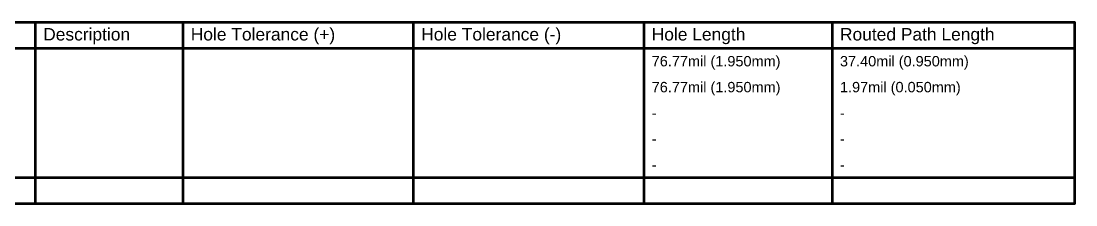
# Model space of a CAD drawing. Header units: inches. Extents: x -6 to 328, y -12 to 81.
# Drawn here: x 172.9 to 327.9, y 54 to 81 of the extents above; entities that cross this region are included whole.
import ezdxf

# ---------------------------------------------------------------- set-up
doc = ezdxf.new("R2010")
doc.units = ezdxf.units.IN
doc.layers.add('Drill Drawing', color=1, linetype='Continuous')
doc.styles.add('Arial', font='', dxfattribs={"height": 0.2})
doc.styles.get('Arial').set_extended_font_data('Arial')

msp = doc.modelspace()

# ---------------------------------------------------------------- linework, layer by layer
at = {"layer": 'Drill Drawing'}
for points in [[(-5.45, 80.85, 0.381, 0.381, 0), (327.76, 80.85, 0.381, 0.381, 0)], [(175.02, 54.18, 0.381, 0.381, 0), (175.02, 80.85, 0.381, 0.381, 0)], [(196.71, 54.18, 0.381, 0.381, 0), (196.71, 80.85, 0.381, 0.381, 0)], [(230.58, 54.18, 0.381, 0.381, 0), (230.58, 80.85, 0.381, 0.381, 0)], [(264.45, 54.18, 0.381, 0.381, 0), (264.45, 80.85, 0.381, 0.381, 0)], [(292.13, 54.18, 0.381, 0.381, 0), (292.13, 80.85, 0.381, 0.381, 0)], [(327.76, 54.18, 0.381, 0.381, 0), (327.76, 80.85, 0.381, 0.381, 0)], [(-5.45, 77.04, 0.381, 0.381, 0), (327.76, 77.04, 0.381, 0.381, 0)], [(-5.45, 57.99, 0.381, 0.381, 0), (327.76, 57.99, 0.381, 0.381, 0)], [(-5.45, 54.18, 0.381, 0.381, 0), (327.76, 54.18, 0.381, 0.381, 0)]]:
    msp.add_lwpolyline(points, format="xyseb", dxfattribs=at)
for points in [[(174.92, 80.85, 0.191, 0.191, 1), (175.12, 80.85, 0.191, 0.191, 1)], [(196.61, 80.85, 0.191, 0.191, 1), (196.8, 80.85, 0.191, 0.191, 1)], [(230.48, 80.85, 0.191, 0.191, 1), (230.67, 80.85, 0.191, 0.191, 1)], [(264.36, 80.85, 0.191, 0.191, 1), (264.55, 80.85, 0.191, 0.191, 1)], [(292.04, 80.85, 0.191, 0.191, 1), (292.23, 80.85, 0.191, 0.191, 1)], [(327.66, 80.85, 0.191, 0.191, 1), (327.85, 80.85, 0.191, 0.191, 1)], [(327.66, 80.85, 0.191, 0.191, 1), (327.85, 80.85, 0.191, 0.191, 1)], [(327.66, 77.04, 0.191, 0.191, 1), (327.85, 77.04, 0.191, 0.191, 1)], [(327.66, 57.99, 0.191, 0.191, 1), (327.85, 57.99, 0.191, 0.191, 1)], [(174.92, 54.18, 0.191, 0.191, 1), (175.12, 54.18, 0.191, 0.191, 1)], [(196.61, 54.18, 0.191, 0.191, 1), (196.8, 54.18, 0.191, 0.191, 1)], [(230.48, 54.18, 0.191, 0.191, 1), (230.67, 54.18, 0.191, 0.191, 1)], [(264.36, 54.18, 0.191, 0.191, 1), (264.55, 54.18, 0.191, 0.191, 1)], [(292.04, 54.18, 0.191, 0.191, 1), (292.23, 54.18, 0.191, 0.191, 1)], [(327.66, 54.18, 0.191, 0.191, 1), (327.85, 54.18, 0.191, 0.191, 1)], [(327.66, 54.18, 0.191, 0.191, 1), (327.85, 54.18, 0.191, 0.191, 1)]]:
    msp.add_lwpolyline(points, format="xyseb", close=True, dxfattribs=at)

# ---------------------------------------------------------------- texts
at = {"layer": 'Drill Drawing', "style": 'Arial'}
for s, height, p in [('Description', 1.8288, (176.16, 78.18)), ('Hole Tolerance (+)', 1.8288, (197.85, 78.18)), ('Hole Tolerance (-)', 1.8288, (231.72, 78.18)), ('Hole Length', 1.8288, (265.6, 78.18)), ('Routed Path Length', 1.8288, (293.27, 78.18)), ('76.77mil (1.950mm)', 1.524, (265.6, 74.37)), ('37.40mil (0.950mm)', 1.524, (293.27, 74.37)), ('76.77mil (1.950mm)', 1.524, (265.6, 70.56)), ('1.97mil (0.050mm)', 1.524, (293.27, 70.56)), ('-', 1.52, (265.6, 66.75)), ('-', 1.52, (293.27, 66.75)), ('-', 1.52, (265.6, 62.94)), ('-', 1.52, (293.27, 62.94)), ('-', 1.52, (265.6, 59.13)), ('-', 1.52, (293.27, 59.13))]:
    msp.add_text(s, height=height, dxfattribs=at).set_placement(p)

doc.saveas('drawing.dxf')
